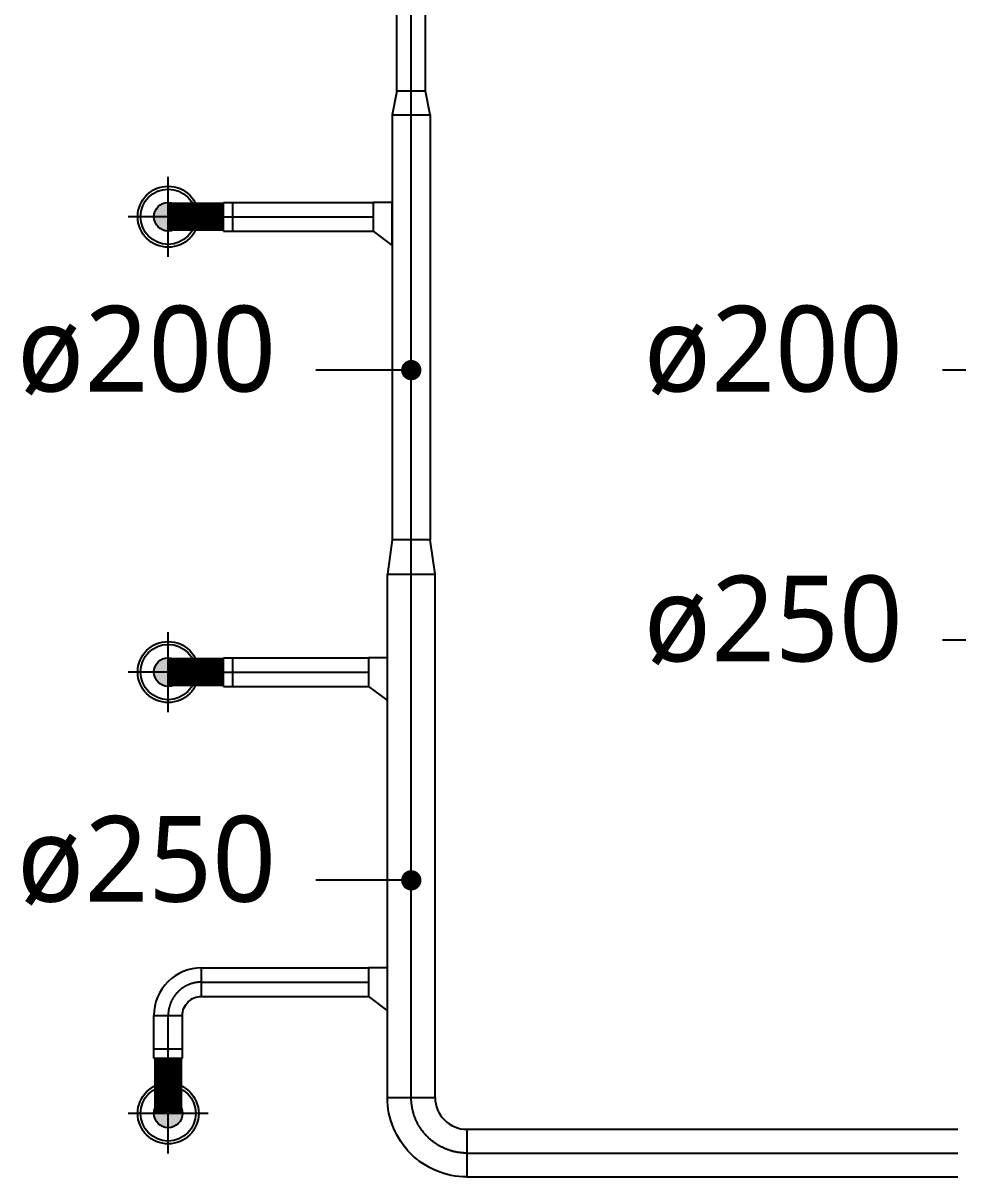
# Model space of a CAD drawing. Header units: millimetres. Extents: x 61566 to 667441, y 0 to 118800.
# Drawn here: x 428543 to 433450, y 43326 to 49381 of the extents above; entities that cross this region are included whole.
import ezdxf

# ---------------------------------------------------------------- set-up
doc = ezdxf.new("R2010")
doc.units = ezdxf.units.MM
doc.header["$LTSCALE"] = 200
doc.linetypes.add('CENTER', pattern=[50.8, 31.75, -6.35, 6.35, -6.35])
for name, color, linetype in [('DUCT', 7, 'Continuous'), ('LG-DIFF', 30, 'Continuous'), ('TEXT', 3, 'Continuous'), ('환기(RA)', 2, 'Continuous'), ('환기(SA)', 3, 'Continuous')]:
    doc.layers.add(name, color=color, linetype=linetype)
doc.styles.add('LG전자', font='malgun.ttf')

# ---------------------------------------------------------------- blocks, each defined once
blk = doc.blocks.new('A$C40B63A93')
at = {"color": 1}
for p, q in [((210, 420), (210, 0)), ((420, 210), (0, 210))]:
    blk.add_line(p, q, dxfattribs=at)
at = {"color": 0}
for radius in [160, 145, 75]:
    blk.add_circle((210, 210), radius, dxfattribs=at)
blk = doc.blocks.new('ELBOW_90_150')
at = {"layer": 'DUCT', "color": 0}
blk.add_lwpolyline([(175, 250, 0.414214), (-75, 0), (75, 0, -0.414214), (175, 100), (175, 250)], format="xyb", dxfattribs=at)
at = {"layer": 'DUCT', "color": 1, "linetype": 'CENTER'}
blk.add_arc((175, 0), 175, 90, 180, dxfattribs=at)
blk = doc.blocks.new('레듀서1')
at = {"layer": '환기(SA)', "color": 0}
blk.add_lwpolyline([(-23.3, 122.8), (176.7, 122.8), (151.7, 0), (1.7, 0)], close=True, dxfattribs=at)
blk = doc.blocks.new('레듀서2')
at = {"layer": '환기(RA)', "color": 0}
blk.add_lwpolyline([(181.7, 225), (0, 250), (0, 0), (181.7, 25)], close=True, dxfattribs=at)

msp = doc.modelspace()

# ---------------------------------------------------------------- hatches: boundary and pattern name
at = {"layer": '환기(SA)'}
h = msp.add_hatch(color=256, dxfattribs=at)
edge = h.paths.add_edge_path()
edge.add_arc((429304.6, 48364.4), 75, -270, 90, ccw=False)
h = msp.add_hatch(color=256, dxfattribs=at)
edge = h.paths.add_edge_path()
edge.add_arc((429304.6, 45975), 75, -270, 90, ccw=False)
h = msp.add_hatch(color=256, dxfattribs=at)
edge = h.paths.add_edge_path()
edge.add_arc((429304.6, 43658.8), 75, 0, 360)

# ---------------------------------------------------------------- linework, layer by layer
at = {"layer": 'TEXT', "color": 1}
for p, q in [((430580.4, 47559.4), (430079.7, 47559.4, 0)), ((433869.6, 47559.4), (433368.9, 47559.4, 0)), ((433869.6, 46143.2), (433368.9, 46143.2, 0)), ((430580.4, 44882.1), (430079.7, 44882.1, 0))]:
    msp.add_line(p, q, dxfattribs=at)
at = {"layer": 'TEXT', "color": 1, "const_width": 53.3}
for points in [[(430580.4, 47586.1, 1), (430580.4, 47532.8, 1)], [(430580.4, 44908.7, 1), (430580.4, 44855.4, 1)]]:
    msp.add_lwpolyline(points, format="xyb", close=True, dxfattribs=at)
at = {"layer": '환기(SA)'}
for p, q in [((430505.4, 49022.9), (430505.4, 50725)), ((430655.4, 49022.9), (430655.4, 50725)), ((430480.4, 48900.1), (430480.4, 46669.7)), ((430680.4, 48900.1), (430680.4, 46669.7)), ((429594.2, 48439.4), (430380.4, 48439.4)), ((429594.2, 48289.4), (429594.2, 48439.4)), ((429644.2, 48289.4), (429644.2, 48439.4)), ((429594.2, 48289.4), (430380.4, 48289.4)), ((430455.4, 43742.2), (430455.4, 46488)), ((430705.4, 43742.2), (430705.4, 46488)), ((429594.2, 46050), (430355.4, 46050)), ((429594.2, 45900), (429594.2, 46050)), ((429644.2, 45900), (429644.2, 46050)), ((429594.2, 45900), (430355.4, 45900)), ((429479.6, 44423), (430355.4, 44423)), ((429479.6, 44273), (430355.4, 44273)), ((429229.6, 43948.5), (429229.6, 44173)), ((429379.6, 43948.5), (429379.6, 44173)), ((429229.6, 43998.5), (429379.6, 43998.5)), ((429229.6, 43948.5), (429379.6, 43948.5)), ((430872.1, 43575.6), (433449.6, 43575.6)), ((430872.1, 43325.6), (433449.6, 43325.6))]:
    msp.add_line(p, q, dxfattribs=at)
at = {"layer": '환기(SA)', "color": 1, "linetype": 'CENTER'}
for p, q in [((430580.4, 43742.2), (430580.4, 50725)), ((429594.2, 48364.4), (430380.4, 48364.4)), ((429594.2, 45975), (430355.4, 45975)), ((429479.6, 44348), (430355.4, 44348)), ((429304.6, 43948.5), (429304.6, 44173)), ((430872.1, 43450.6), (433449.6, 43450.6))]:
    msp.add_line(p, q, dxfattribs=at)
at = {"layer": '환기(SA)', "const_width": 150}
for points in [[(429594.2, 48364.4), (429304.6, 48364.4)], [(429594.2, 45975), (429304.6, 45975)], [(429304.6, 43948.5), (429304.6, 43658.8)]]:
    msp.add_lwpolyline(points, dxfattribs=at)
at = {"layer": '환기(SA)'}
for points in [[(430480.4, 48439.4), (430380.4, 48439.4), (430380.4, 48289.4), (430480.4, 48214.4)], [(430455.4, 46050), (430355.4, 46050), (430355.4, 45900), (430455.4, 45825)], [(430455.4, 44423), (430355.4, 44423), (430355.4, 44273), (430455.4, 44198)]]:
    msp.add_lwpolyline(points, close=True, dxfattribs=at)
for centre in [(429304.6, 48364.4), (429304.6, 45975), (429304.6, 43658.8)]:
    msp.add_circle(centre, 75, dxfattribs=at)

# ---------------------------------------------------------------- block references
at = {"layer": 'LG-DIFF', "color": 3, "rotation": 270}
for p in [(429094.6, 48574.4), (429094.6, 46185), (429094.6, 43868.8)]:
    msp.add_blockref('A$C40B63A93', p, dxfattribs=at)
at = {"layer": '환기(SA)', "xscale": -1, "rotation": 180}
msp.add_blockref('레듀서1', (430503.7, 49022.9), dxfattribs=at)
at = {"layer": '환기(SA)', "rotation": 89.99999999999999}
msp.add_blockref('레듀서2', (430705.4, 46488), dxfattribs=at)
at = {"layer": '환기(SA)'}
msp.add_blockref('ELBOW_90_150', (429304.6, 44173), dxfattribs=at)
at = {"layer": '환기(SA)', "xscale": -1.666666666666667, "yscale": 1.666666666666667, "zscale": 1.666666666666667, "rotation": 180}
msp.add_blockref('ELBOW_90_150', (430580.4, 43742.2), dxfattribs=at)

# ---------------------------------------------------------------- texts
at = {"layer": 'TEXT', "color": 2, "style": 'LG전자'}
for s, p in [('ø200', (428510.7, 47447.2, 0)), ('ø200', (431799.9, 47447.2, 0)), ('ø250', (431799.9, 46031, 0)), ('ø250', (428510.7, 44769.9, 0))]:
    msp.add_text(s, height=450, dxfattribs=at).set_placement(p)

doc.saveas('drawing.dxf')
